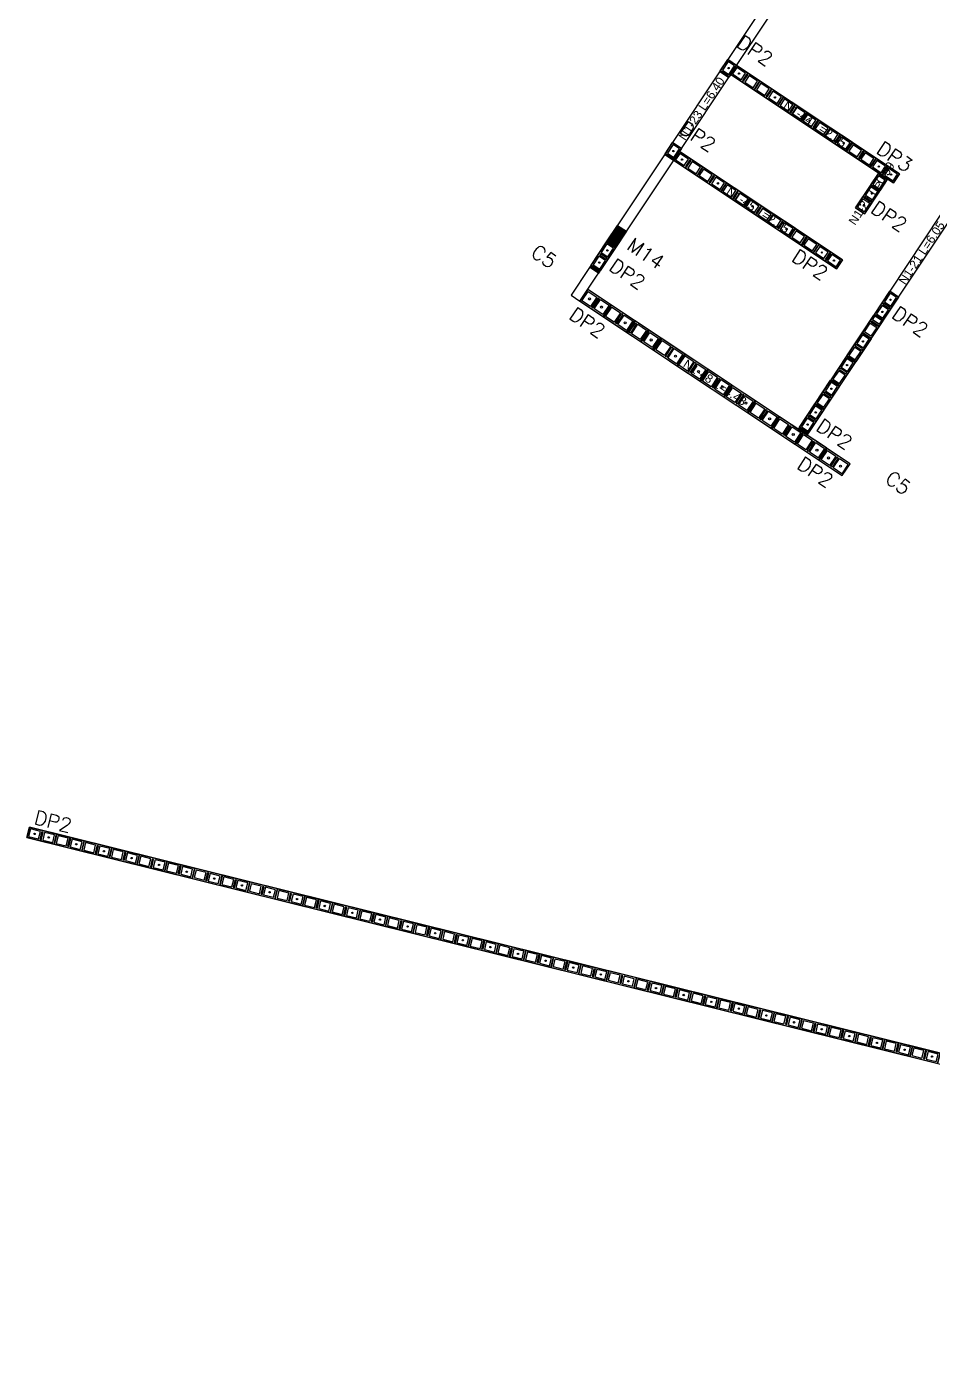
# Model space of a CAD drawing. Header units: metres. Extents: x -32.8 to 14.7, y -22.2 to 10.8.
# Drawn here: x -32.76 to -20.03, y -21.08 to -2.22 of the extents above; entities that cross this region are included whole.
import ezdxf
from ezdxf.enums import TextEntityAlignment as Align
from ezdxf.xclip import XClip

# ---------------------------------------------------------------- set-up
doc = ezdxf.new("R2010")
doc.units = ezdxf.units.M
doc.header["$XCLIPFRAME"] = 2
for name, color, linetype in [('block0.14', 1, 'Continuous'), ('BLOKS 008', 8, 'Continuous'), ('CUANT-MUROS-TEXTO', 7, 'Continuous'), ('hatch', 8, 'Continuous'), ('MOCHETAS 004', 4, 'Continuous'), ('N1 Muro de 15cm', 1, 'Continuous'), ('N1 Muro de 15cm - Vano puerta', 2, 'Continuous'), ('N1 Muro de 20cm', 5, 'Continuous'), ('N1 Muro perimetral de 15cm', 1, 'Continuous'), ('S-hatch 002', 2, 'Continuous'), ('S-text 003', 3, 'Continuous'), ('TEX5', 4, 'Continuous')]:
    doc.layers.add(name, color=color, linetype=linetype)
doc.styles.add('ROMANS', font='romans')
doc.styles.get("Standard").update_dxf_attribs({"font": 'arial.ttf'})

# ---------------------------------------------------------------- blocks, each defined once
blk = doc.blocks.new('*U20')
for points in [[(-0.075, 0.4), (0.075, 0.4), (0.075, 0.01), (-0.075, 0.01)], [(0.055, 0.38), (-0.055, 0.38), (-0.055, 0.235), (0.055, 0.235)], [(0.055, 0.215), (-0.055, 0.215), (-0.055, 0.195), (0.055, 0.195)], [(0.055, 0.175), (-0.055, 0.175), (-0.055, 0.03), (0.055, 0.03)]]:
    blk.add_lwpolyline(points, close=True)
at = {"color": 251}
blk.add_lwpolyline([(-0.075, 0), (0.075, 0)], dxfattribs=at)
at = {"color": 3}
for centre in [(0, 0.307), (0, 0.102)]:
    blk.add_circle(centre, 0.00953, dxfattribs=at)
blk = doc.blocks.new('*U21')
for points in [[(-0.075, 0.4), (0.075, 0.4), (0.075, 0.01), (-0.075, 0.01)], [(0.055, 0.38), (-0.055, 0.38), (-0.055, 0.235), (0.055, 0.235)], [(0.055, 0.215), (-0.055, 0.215), (-0.055, 0.195), (0.055, 0.195)], [(0.055, 0.175), (-0.055, 0.175), (-0.055, 0.03), (0.055, 0.03)]]:
    blk.add_lwpolyline(points, close=True)
at = {"color": 251}
blk.add_lwpolyline([(-0.075, 0), (0.075, 0)], dxfattribs=at)
at = {"color": 3}
blk.add_circle((0, 0.102), 0.00953, dxfattribs=at)
blk = doc.blocks.new('*U214')
for points in [[(-0.075, 0.4), (0.075, 0.4), (0.075, 0.01), (-0.075, 0.01)], [(0.055, 0.38), (-0.055, 0.38), (-0.055, 0.235), (0.055, 0.235)], [(0.055, 0.215), (-0.055, 0.215), (-0.055, 0.195), (0.055, 0.195)], [(0.055, 0.175), (-0.055, 0.175), (-0.055, 0.03), (0.055, 0.03)]]:
    blk.add_lwpolyline(points, close=True)
at = {"color": 251}
blk.add_lwpolyline([(-0.075, 0), (0.075, 0)], dxfattribs=at)
at = {"color": 3}
blk.add_circle((0, 0.102), 0.00953, dxfattribs=at)
blk = doc.blocks.new('*U23')
for points in [[(-0.075, 0.4), (0.075, 0.4), (0.075, 0.01), (-0.075, 0.01)], [(0.055, 0.38), (-0.055, 0.38), (-0.055, 0.235), (0.055, 0.235)], [(0.055, 0.215), (-0.055, 0.215), (-0.055, 0.195), (0.055, 0.195)], [(0.055, 0.175), (-0.055, 0.175), (-0.055, 0.03), (0.055, 0.03)]]:
    blk.add_lwpolyline(points, close=True)
at = {"color": 251}
blk.add_lwpolyline([(-0.075, 0), (0.075, 0)], dxfattribs=at)
at = {"color": 3}
blk.add_circle((0, 0.102), 0.00953, dxfattribs=at)
blk = doc.blocks.new('*U215')
for points in [[(-0.075, 0.4), (0.075, 0.4), (0.075, 0.01), (-0.075, 0.01)], [(0.055, 0.38), (-0.055, 0.38), (-0.055, 0.235), (0.055, 0.235)], [(0.055, 0.215), (-0.055, 0.215), (-0.055, 0.195), (0.055, 0.195)], [(0.055, 0.175), (-0.055, 0.175), (-0.055, 0.03), (0.055, 0.03)]]:
    blk.add_lwpolyline(points, close=True)
at = {"color": 251}
blk.add_lwpolyline([(-0.075, 0), (0.075, 0)], dxfattribs=at)
at = {"color": 3}
blk.add_circle((0, 0.102), 0.00953, dxfattribs=at)
blk = doc.blocks.new('*U216')
for points in [[(-0.075, 0.4), (0.075, 0.4), (0.075, 0.01), (-0.075, 0.01)], [(0.055, 0.38), (-0.055, 0.38), (-0.055, 0.235), (0.055, 0.235)], [(0.055, 0.215), (-0.055, 0.215), (-0.055, 0.195), (0.055, 0.195)], [(0.055, 0.175), (-0.055, 0.175), (-0.055, 0.03), (0.055, 0.03)]]:
    blk.add_lwpolyline(points, close=True)
at = {"color": 251}
blk.add_lwpolyline([(-0.075, 0), (0.075, 0)], dxfattribs=at)
at = {"color": 3}
blk.add_circle((0, 0.102), 0.00953, dxfattribs=at)
blk = doc.blocks.new('*U217')
for points in [[(-0.075, 0.4), (0.075, 0.4), (0.075, 0.01), (-0.075, 0.01)], [(0.055, 0.38), (-0.055, 0.38), (-0.055, 0.235), (0.055, 0.235)], [(0.055, 0.215), (-0.055, 0.215), (-0.055, 0.195), (0.055, 0.195)], [(0.055, 0.175), (-0.055, 0.175), (-0.055, 0.03), (0.055, 0.03)]]:
    blk.add_lwpolyline(points, close=True)
at = {"color": 251}
blk.add_lwpolyline([(-0.075, 0), (0.075, 0)], dxfattribs=at)
at = {"color": 3}
blk.add_circle((0, 0.102), 0.00953, dxfattribs=at)
blk = doc.blocks.new('*U218')
for points in [[(-0.075, 0.4), (0.075, 0.4), (0.075, 0.01), (-0.075, 0.01)], [(0.055, 0.38), (-0.055, 0.38), (-0.055, 0.235), (0.055, 0.235)], [(0.055, 0.215), (-0.055, 0.215), (-0.055, 0.195), (0.055, 0.195)], [(0.055, 0.175), (-0.055, 0.175), (-0.055, 0.03), (0.055, 0.03)]]:
    blk.add_lwpolyline(points, close=True)
at = {"color": 251}
blk.add_lwpolyline([(-0.075, 0), (0.075, 0)], dxfattribs=at)
at = {"color": 3}
blk.add_circle((0, 0.102), 0.00953, dxfattribs=at)
blk = doc.blocks.new('*U219')
for points in [[(-0.075, 0.4), (0.075, 0.4), (0.075, 0.01), (-0.075, 0.01)], [(0.055, 0.38), (-0.055, 0.38), (-0.055, 0.235), (0.055, 0.235)], [(0.055, 0.215), (-0.055, 0.215), (-0.055, 0.195), (0.055, 0.195)], [(0.055, 0.175), (-0.055, 0.175), (-0.055, 0.03), (0.055, 0.03)]]:
    blk.add_lwpolyline(points, close=True)
at = {"color": 251}
blk.add_lwpolyline([(-0.075, 0), (0.075, 0)], dxfattribs=at)
at = {"color": 3}
blk.add_circle((0, 0.102), 0.00953, dxfattribs=at)
blk = doc.blocks.new('*U220')
for points in [[(-0.075, 0.4), (0.075, 0.4), (0.075, 0.01), (-0.075, 0.01)], [(0.055, 0.38), (-0.055, 0.38), (-0.055, 0.235), (0.055, 0.235)], [(0.055, 0.215), (-0.055, 0.215), (-0.055, 0.195), (0.055, 0.195)], [(0.055, 0.175), (-0.055, 0.175), (-0.055, 0.03), (0.055, 0.03)]]:
    blk.add_lwpolyline(points, close=True)
at = {"color": 251}
blk.add_lwpolyline([(-0.075, 0), (0.075, 0)], dxfattribs=at)
at = {"color": 3}
blk.add_circle((0, 0.102), 0.00953, dxfattribs=at)
blk = doc.blocks.new('*U221')
for points in [[(-0.075, 0.4), (0.075, 0.4), (0.075, 0.01), (-0.075, 0.01)], [(0.055, 0.38), (-0.055, 0.38), (-0.055, 0.235), (0.055, 0.235)], [(0.055, 0.215), (-0.055, 0.215), (-0.055, 0.195), (0.055, 0.195)], [(0.055, 0.175), (-0.055, 0.175), (-0.055, 0.03), (0.055, 0.03)]]:
    blk.add_lwpolyline(points, close=True)
at = {"color": 251}
blk.add_lwpolyline([(-0.075, 0), (0.075, 0)], dxfattribs=at)
at = {"color": 3}
blk.add_circle((0, 0.102), 0.00953, dxfattribs=at)
blk = doc.blocks.new('*U222')
for points in [[(-0.075, 0.4), (0.075, 0.4), (0.075, 0.01), (-0.075, 0.01)], [(0.055, 0.38), (-0.055, 0.38), (-0.055, 0.235), (0.055, 0.235)], [(0.055, 0.215), (-0.055, 0.215), (-0.055, 0.195), (0.055, 0.195)], [(0.055, 0.175), (-0.055, 0.175), (-0.055, 0.03), (0.055, 0.03)]]:
    blk.add_lwpolyline(points, close=True)
at = {"color": 251}
blk.add_lwpolyline([(-0.075, 0), (0.075, 0)], dxfattribs=at)
at = {"color": 3}
blk.add_circle((0, 0.102), 0.00953, dxfattribs=at)
blk = doc.blocks.new('*U223')
for points in [[(-0.075, 0.4), (0.075, 0.4), (0.075, 0.01), (-0.075, 0.01)], [(0.055, 0.38), (-0.055, 0.38), (-0.055, 0.235), (0.055, 0.235)], [(0.055, 0.215), (-0.055, 0.215), (-0.055, 0.195), (0.055, 0.195)], [(0.055, 0.175), (-0.055, 0.175), (-0.055, 0.03), (0.055, 0.03)]]:
    blk.add_lwpolyline(points, close=True)
at = {"color": 251}
blk.add_lwpolyline([(-0.075, 0), (0.075, 0)], dxfattribs=at)
at = {"color": 3}
blk.add_circle((0, 0.102), 0.00953, dxfattribs=at)
blk = doc.blocks.new('*U224')
for points in [[(-0.075, 0.4), (0.075, 0.4), (0.075, 0.01), (-0.075, 0.01)], [(0.055, 0.38), (-0.055, 0.38), (-0.055, 0.235), (0.055, 0.235)], [(0.055, 0.215), (-0.055, 0.215), (-0.055, 0.195), (0.055, 0.195)], [(0.055, 0.175), (-0.055, 0.175), (-0.055, 0.03), (0.055, 0.03)]]:
    blk.add_lwpolyline(points, close=True)
at = {"color": 251}
blk.add_lwpolyline([(-0.075, 0), (0.075, 0)], dxfattribs=at)
at = {"color": 3}
blk.add_circle((0, 0.102), 0.00953, dxfattribs=at)
blk = doc.blocks.new('*U225')
for points in [[(-0.075, 0.4), (0.075, 0.4), (0.075, 0.01), (-0.075, 0.01)], [(0.055, 0.38), (-0.055, 0.38), (-0.055, 0.235), (0.055, 0.235)], [(0.055, 0.215), (-0.055, 0.215), (-0.055, 0.195), (0.055, 0.195)], [(0.055, 0.175), (-0.055, 0.175), (-0.055, 0.03), (0.055, 0.03)]]:
    blk.add_lwpolyline(points, close=True)
at = {"color": 251}
blk.add_lwpolyline([(-0.075, 0), (0.075, 0)], dxfattribs=at)
at = {"color": 3}
blk.add_circle((0, 0.102), 0.00953, dxfattribs=at)
blk = doc.blocks.new('*U226')
for points in [[(-0.075, 0.4), (0.075, 0.4), (0.075, 0.01), (-0.075, 0.01)], [(0.055, 0.38), (-0.055, 0.38), (-0.055, 0.235), (0.055, 0.235)], [(0.055, 0.215), (-0.055, 0.215), (-0.055, 0.195), (0.055, 0.195)], [(0.055, 0.175), (-0.055, 0.175), (-0.055, 0.03), (0.055, 0.03)]]:
    blk.add_lwpolyline(points, close=True)
at = {"color": 251}
blk.add_lwpolyline([(-0.075, 0), (0.075, 0)], dxfattribs=at)
at = {"color": 3}
blk.add_circle((0, 0.102), 0.00953, dxfattribs=at)
blk = doc.blocks.new('*U227')
for points in [[(-0.075, 0.4), (0.075, 0.4), (0.075, 0.01), (-0.075, 0.01)], [(0.055, 0.38), (-0.055, 0.38), (-0.055, 0.235), (0.055, 0.235)], [(0.055, 0.215), (-0.055, 0.215), (-0.055, 0.195), (0.055, 0.195)], [(0.055, 0.175), (-0.055, 0.175), (-0.055, 0.03), (0.055, 0.03)]]:
    blk.add_lwpolyline(points, close=True)
at = {"color": 251}
blk.add_lwpolyline([(-0.075, 0), (0.075, 0)], dxfattribs=at)
at = {"color": 3}
blk.add_circle((0, 0.102), 0.00953, dxfattribs=at)
blk = doc.blocks.new('*U228')
for points in [[(-0.075, 0.4), (0.075, 0.4), (0.075, 0.01), (-0.075, 0.01)], [(0.055, 0.38), (-0.055, 0.38), (-0.055, 0.235), (0.055, 0.235)], [(0.055, 0.215), (-0.055, 0.215), (-0.055, 0.195), (0.055, 0.195)], [(0.055, 0.175), (-0.055, 0.175), (-0.055, 0.03), (0.055, 0.03)]]:
    blk.add_lwpolyline(points, close=True)
at = {"color": 251}
blk.add_lwpolyline([(-0.075, 0), (0.075, 0)], dxfattribs=at)
at = {"color": 3}
blk.add_circle((0, 0.102), 0.00953, dxfattribs=at)
blk = doc.blocks.new('*U229')
for points in [[(-0.075, 0.4), (0.075, 0.4), (0.075, 0.01), (-0.075, 0.01)], [(0.055, 0.38), (-0.055, 0.38), (-0.055, 0.235), (0.055, 0.235)], [(0.055, 0.215), (-0.055, 0.215), (-0.055, 0.195), (0.055, 0.195)], [(0.055, 0.175), (-0.055, 0.175), (-0.055, 0.03), (0.055, 0.03)]]:
    blk.add_lwpolyline(points, close=True)
at = {"color": 251}
blk.add_lwpolyline([(-0.075, 0), (0.075, 0)], dxfattribs=at)
at = {"color": 3}
blk.add_circle((0, 0.102), 0.00953, dxfattribs=at)
blk = doc.blocks.new('*U230')
for points in [[(-0.075, 0.4), (0.075, 0.4), (0.075, 0.01), (-0.075, 0.01)], [(0.055, 0.38), (-0.055, 0.38), (-0.055, 0.235), (0.055, 0.235)], [(0.055, 0.215), (-0.055, 0.215), (-0.055, 0.195), (0.055, 0.195)], [(0.055, 0.175), (-0.055, 0.175), (-0.055, 0.03), (0.055, 0.03)]]:
    blk.add_lwpolyline(points, close=True)
at = {"color": 251}
blk.add_lwpolyline([(-0.075, 0), (0.075, 0)], dxfattribs=at)
at = {"color": 3}
blk.add_circle((0, 0.102), 0.00953, dxfattribs=at)
blk = doc.blocks.new('*U231')
for points in [[(-0.075, 0.4), (0.075, 0.4), (0.075, 0.01), (-0.075, 0.01)], [(0.055, 0.38), (-0.055, 0.38), (-0.055, 0.235), (0.055, 0.235)], [(0.055, 0.215), (-0.055, 0.215), (-0.055, 0.195), (0.055, 0.195)], [(0.055, 0.175), (-0.055, 0.175), (-0.055, 0.03), (0.055, 0.03)]]:
    blk.add_lwpolyline(points, close=True)
at = {"color": 251}
blk.add_lwpolyline([(-0.075, 0), (0.075, 0)], dxfattribs=at)
at = {"color": 3}
blk.add_circle((0, 0.102), 0.00953, dxfattribs=at)
blk = doc.blocks.new('*U232')
for points in [[(-0.075, 0.4), (0.075, 0.4), (0.075, 0.01), (-0.075, 0.01)], [(0.055, 0.38), (-0.055, 0.38), (-0.055, 0.235), (0.055, 0.235)], [(0.055, 0.215), (-0.055, 0.215), (-0.055, 0.195), (0.055, 0.195)], [(0.055, 0.175), (-0.055, 0.175), (-0.055, 0.03), (0.055, 0.03)]]:
    blk.add_lwpolyline(points, close=True)
at = {"color": 251}
blk.add_lwpolyline([(-0.075, 0), (0.075, 0)], dxfattribs=at)
at = {"color": 3}
blk.add_circle((0, 0.102), 0.00953, dxfattribs=at)
blk = doc.blocks.new('*U233')
for points in [[(-0.075, 0.4), (0.075, 0.4), (0.075, 0.01), (-0.075, 0.01)], [(0.055, 0.38), (-0.055, 0.38), (-0.055, 0.235), (0.055, 0.235)], [(0.055, 0.215), (-0.055, 0.215), (-0.055, 0.195), (0.055, 0.195)], [(0.055, 0.175), (-0.055, 0.175), (-0.055, 0.03), (0.055, 0.03)]]:
    blk.add_lwpolyline(points, close=True)
at = {"color": 251}
blk.add_lwpolyline([(-0.075, 0), (0.075, 0)], dxfattribs=at)
at = {"color": 3}
blk.add_circle((0, 0.102), 0.00953, dxfattribs=at)
blk = doc.blocks.new('*U234')
for points in [[(-0.075, 0.4), (0.075, 0.4), (0.075, 0.01), (-0.075, 0.01)], [(0.055, 0.38), (-0.055, 0.38), (-0.055, 0.235), (0.055, 0.235)], [(0.055, 0.215), (-0.055, 0.215), (-0.055, 0.195), (0.055, 0.195)], [(0.055, 0.175), (-0.055, 0.175), (-0.055, 0.03), (0.055, 0.03)]]:
    blk.add_lwpolyline(points, close=True)
at = {"color": 251}
blk.add_lwpolyline([(-0.075, 0), (0.075, 0)], dxfattribs=at)
at = {"color": 3}
blk.add_circle((0, 0.102), 0.00953, dxfattribs=at)
blk = doc.blocks.new('*U28')
at = {"color": 251}
blk.add_lwpolyline([(135.551, -9.528), (135.751, -9.528)], dxfattribs=at)
for points in [[(135.551, -9.928), (135.751, -9.928), (135.751, -9.538), (135.551, -9.538)], [(135.731, -9.703), (135.571, -9.703), (135.571, -9.558), (135.731, -9.558)], [(135.731, -9.743), (135.571, -9.743), (135.571, -9.723), (135.731, -9.723)], [(135.731, -9.908), (135.571, -9.908), (135.571, -9.763), (135.731, -9.763)]]:
    blk.add_lwpolyline(points, close=True)
at = {"color": 3}
for centre in [(135.651, -9.63), (135.651, -9.835)]:
    blk.add_circle(centre, 0.0144, dxfattribs=at)
blk = doc.blocks.new('*U29')
at = {"color": 251}
blk.add_lwpolyline([(135.551, -9.528), (135.751, -9.528)], dxfattribs=at)
for points in [[(135.551, -9.928), (135.751, -9.928), (135.751, -9.538), (135.551, -9.538)], [(135.731, -9.703), (135.571, -9.703), (135.571, -9.558), (135.731, -9.558)], [(135.731, -9.743), (135.571, -9.743), (135.571, -9.723), (135.731, -9.723)], [(135.731, -9.908), (135.571, -9.908), (135.571, -9.763), (135.731, -9.763)]]:
    blk.add_lwpolyline(points, close=True)
at = {"color": 3}
for centre in [(135.651, -9.63), (135.651, -9.835)]:
    blk.add_circle(centre, 0.0144, dxfattribs=at)
blk = doc.blocks.new('*U30')
at = {"color": 251}
blk.add_lwpolyline([(135.551, -9.528), (135.751, -9.528)], dxfattribs=at)
for points in [[(135.551, -9.928), (135.751, -9.928), (135.751, -9.538), (135.551, -9.538)], [(135.731, -9.703), (135.571, -9.703), (135.571, -9.558), (135.731, -9.558)], [(135.731, -9.743), (135.571, -9.743), (135.571, -9.723), (135.731, -9.723)], [(135.731, -9.908), (135.571, -9.908), (135.571, -9.763), (135.731, -9.763)]]:
    blk.add_lwpolyline(points, close=True)
blk = doc.blocks.new('*U31')
at = {"color": 251}
blk.add_lwpolyline([(135.551, -9.528), (135.751, -9.528)], dxfattribs=at)
for points in [[(135.551, -9.928), (135.751, -9.928), (135.751, -9.538), (135.551, -9.538)], [(135.731, -9.703), (135.571, -9.703), (135.571, -9.558), (135.731, -9.558)], [(135.731, -9.743), (135.571, -9.743), (135.571, -9.723), (135.731, -9.723)], [(135.731, -9.908), (135.571, -9.908), (135.571, -9.763), (135.731, -9.763)]]:
    blk.add_lwpolyline(points, close=True)
at = {"color": 3}
blk.add_circle((135.651, -9.63), 0.0144, dxfattribs=at)
blk = doc.blocks.new('*U32')
blk.add_line((135.751, -9.733), (135.551, -9.733))
at = {"color": 251}
blk.add_lwpolyline([(135.551, -9.528), (135.751, -9.528)], dxfattribs=at)
for points in [[(135.751, -9.733), (135.751, -9.538), (135.551, -9.538), (135.551, -9.733)], [(135.571, -9.733), (135.571, -9.723), (135.731, -9.723), (135.731, -9.733)]]:
    blk.add_lwpolyline(points)
blk.add_lwpolyline([(135.731, -9.703), (135.571, -9.703), (135.571, -9.558), (135.731, -9.558)], close=True)
at = {"color": 3}
blk.add_circle((135.651, -9.63), 0.0144, dxfattribs=at)
blk = doc.blocks.new('*U33')
at = {"color": 251}
blk.add_lwpolyline([(135.551, -9.528), (135.751, -9.528)], dxfattribs=at)
for points in [[(135.551, -9.928), (135.751, -9.928), (135.751, -9.538), (135.551, -9.538)], [(135.731, -9.703), (135.571, -9.703), (135.571, -9.558), (135.731, -9.558)], [(135.731, -9.743), (135.571, -9.743), (135.571, -9.723), (135.731, -9.723)], [(135.731, -9.908), (135.571, -9.908), (135.571, -9.763), (135.731, -9.763)]]:
    blk.add_lwpolyline(points, close=True)
at = {"color": 3}
blk.add_circle((135.651, -9.63), 0.0144, dxfattribs=at)
blk = doc.blocks.new('*U34')
at = {"color": 251}
blk.add_lwpolyline([(135.551, -9.528), (135.751, -9.528)], dxfattribs=at)
for points in [[(135.551, -9.928), (135.751, -9.928), (135.751, -9.538), (135.551, -9.538)], [(135.731, -9.703), (135.571, -9.703), (135.571, -9.558), (135.731, -9.558)], [(135.731, -9.743), (135.571, -9.743), (135.571, -9.723), (135.731, -9.723)], [(135.731, -9.908), (135.571, -9.908), (135.571, -9.763), (135.731, -9.763)]]:
    blk.add_lwpolyline(points, close=True)
at = {"color": 3}
blk.add_circle((135.651, -9.63), 0.0144, dxfattribs=at)
blk = doc.blocks.new('*U35')
at = {"color": 251}
blk.add_lwpolyline([(135.551, -9.528), (135.751, -9.528)], dxfattribs=at)
for points in [[(135.551, -9.928), (135.751, -9.928), (135.751, -9.538), (135.551, -9.538)], [(135.731, -9.703), (135.571, -9.703), (135.571, -9.558), (135.731, -9.558)], [(135.731, -9.743), (135.571, -9.743), (135.571, -9.723), (135.731, -9.723)], [(135.731, -9.908), (135.571, -9.908), (135.571, -9.763), (135.731, -9.763)]]:
    blk.add_lwpolyline(points, close=True)
at = {"color": 3}
blk.add_circle((135.651, -9.63), 0.0144, dxfattribs=at)
blk = doc.blocks.new('*U36')
at = {"color": 251}
blk.add_lwpolyline([(135.551, -9.528), (135.751, -9.528)], dxfattribs=at)
for points in [[(135.551, -9.928), (135.751, -9.928), (135.751, -9.538), (135.551, -9.538)], [(135.731, -9.703), (135.571, -9.703), (135.571, -9.558), (135.731, -9.558)], [(135.731, -9.743), (135.571, -9.743), (135.571, -9.723), (135.731, -9.723)], [(135.731, -9.908), (135.571, -9.908), (135.571, -9.763), (135.731, -9.763)]]:
    blk.add_lwpolyline(points, close=True)
at = {"color": 3}
blk.add_circle((135.651, -9.63), 0.0144, dxfattribs=at)
blk = doc.blocks.new('*U37')
at = {"color": 251}
blk.add_lwpolyline([(135.551, -9.528), (135.751, -9.528)], dxfattribs=at)
for points in [[(135.551, -9.928), (135.751, -9.928), (135.751, -9.538), (135.551, -9.538)], [(135.731, -9.703), (135.571, -9.703), (135.571, -9.558), (135.731, -9.558)], [(135.731, -9.743), (135.571, -9.743), (135.571, -9.723), (135.731, -9.723)], [(135.731, -9.908), (135.571, -9.908), (135.571, -9.763), (135.731, -9.763)]]:
    blk.add_lwpolyline(points, close=True)
at = {"color": 3}
blk.add_circle((135.651, -9.63), 0.0144, dxfattribs=at)
blk = doc.blocks.new('*U38')
at = {"color": 251}
blk.add_lwpolyline([(135.551, -9.528), (135.751, -9.528)], dxfattribs=at)
for points in [[(135.551, -9.928), (135.751, -9.928), (135.751, -9.538), (135.551, -9.538)], [(135.731, -9.703), (135.571, -9.703), (135.571, -9.558), (135.731, -9.558)], [(135.731, -9.743), (135.571, -9.743), (135.571, -9.723), (135.731, -9.723)], [(135.731, -9.908), (135.571, -9.908), (135.571, -9.763), (135.731, -9.763)]]:
    blk.add_lwpolyline(points, close=True)
at = {"color": 3}
blk.add_circle((135.651, -9.63), 0.0144, dxfattribs=at)
blk = doc.blocks.new('*U39')
at = {"color": 251}
blk.add_lwpolyline([(135.551, -9.528), (135.751, -9.528)], dxfattribs=at)
for points in [[(135.551, -9.928), (135.751, -9.928), (135.751, -9.538), (135.551, -9.538)], [(135.731, -9.703), (135.571, -9.703), (135.571, -9.558), (135.731, -9.558)], [(135.731, -9.743), (135.571, -9.743), (135.571, -9.723), (135.731, -9.723)], [(135.731, -9.908), (135.571, -9.908), (135.571, -9.763), (135.731, -9.763)]]:
    blk.add_lwpolyline(points, close=True)
at = {"color": 3}
blk.add_circle((135.651, -9.63), 0.0144, dxfattribs=at)
blk = doc.blocks.new('*U63')
for points in [[(-0.075, 0.4), (0.075, 0.4), (0.075, 0.21), (-0.075, 0.21)], [(0.055, 0.38), (-0.055, 0.38), (-0.055, 0.235), (0.055, 0.235)]]:
    blk.add_lwpolyline(points, close=True)
at = {"color": 251}
blk.add_lwpolyline([(-0.075, 0.2), (0.075, 0.2)], dxfattribs=at)
blk.add_lwpolyline([(0.055, 0.21), (0.055, 0.215), (-0.055, 0.215), (-0.055, 0.21)])
at = {"color": 3}
blk.add_circle((0, 0.307), 0.00953, dxfattribs=at)
blk = doc.blocks.new('*U61')
for points in [[(-0.075, 0.4), (0.075, 0.4), (0.075, 0.01), (-0.075, 0.01)], [(0.055, 0.38), (-0.055, 0.38), (-0.055, 0.235), (0.055, 0.235)], [(0.055, 0.215), (-0.055, 0.215), (-0.055, 0.195), (0.055, 0.195)], [(0.055, 0.175), (-0.055, 0.175), (-0.055, 0.03), (0.055, 0.03)]]:
    blk.add_lwpolyline(points, close=True)
at = {"color": 251}
blk.add_lwpolyline([(-0.075, 0), (0.075, 0)], dxfattribs=at)
at = {"color": 3}
for centre in [(0, 0.307), (0, 0.102)]:
    blk.add_circle(centre, 0.00953, dxfattribs=at)
blk = doc.blocks.new('*U403')
for points in [[(-0.075, 0.4), (0.075, 0.4), (0.075, 0.01), (-0.075, 0.01)], [(0.055, 0.38), (-0.055, 0.38), (-0.055, 0.235), (0.055, 0.235)], [(0.055, 0.215), (-0.055, 0.215), (-0.055, 0.195), (0.055, 0.195)], [(0.055, 0.175), (-0.055, 0.175), (-0.055, 0.03), (0.055, 0.03)]]:
    blk.add_lwpolyline(points, close=True)
at = {"color": 251}
blk.add_lwpolyline([(-0.075, 0), (0.075, 0)], dxfattribs=at)
at = {"color": 3}
blk.add_circle((0, 0.307), 0.00953, dxfattribs=at)
blk = doc.blocks.new('*U406')
for points in [[(-0.075, 0.4), (0.075, 0.4), (0.075, 0.01), (-0.075, 0.01)], [(0.055, 0.38), (-0.055, 0.38), (-0.055, 0.235), (0.055, 0.235)], [(0.055, 0.215), (-0.055, 0.215), (-0.055, 0.195), (0.055, 0.195)], [(0.055, 0.175), (-0.055, 0.175), (-0.055, 0.03), (0.055, 0.03)]]:
    blk.add_lwpolyline(points, close=True)
at = {"color": 3}
blk.add_circle((0, 0.307), 0.00953, dxfattribs=at)
blk = doc.blocks.new('*U64')
for points in [[(-0.075, 0.4), (0.075, 0.4), (0.075, 0.01), (-0.075, 0.01)], [(0.055, 0.38), (-0.055, 0.38), (-0.055, 0.235), (0.055, 0.235)], [(0.055, 0.215), (-0.055, 0.215), (-0.055, 0.195), (0.055, 0.195)], [(0.055, 0.175), (-0.055, 0.175), (-0.055, 0.03), (0.055, 0.03)]]:
    blk.add_lwpolyline(points, close=True)
at = {"color": 251}
blk.add_lwpolyline([(-0.075, 0), (0.075, 0)], dxfattribs=at)
at = {"color": 3}
blk.add_circle((0, 0.102), 0.00953, dxfattribs=at)
blk = doc.blocks.new('*U404')
for points in [[(-0.075, 0.4), (0.075, 0.4), (0.075, 0.01), (-0.075, 0.01)], [(0.055, 0.38), (-0.055, 0.38), (-0.055, 0.235), (0.055, 0.235)], [(0.055, 0.38), (-0.055, 0.38), (-0.055, 0.235), (0.055, 0.235)], [(0.055, 0.215), (-0.055, 0.215), (-0.055, 0.195), (0.055, 0.195)], [(0.055, 0.175), (-0.055, 0.175), (-0.055, 0.03), (0.055, 0.03)]]:
    blk.add_lwpolyline(points, close=True)
blk.add_lwpolyline([(0.055, 0.21), (0.055, 0.215), (-0.055, 0.215), (-0.055, 0.21)])
at = {"color": 251}
blk.add_lwpolyline([(-0.075, 0), (0.075, 0)], dxfattribs=at)
blk = doc.blocks.new('*U405')
for points in [[(-0.075, 0.4), (0.075, 0.4), (0.075, 0.01), (-0.075, 0.01)], [(0.055, 0.38), (-0.055, 0.38), (-0.055, 0.235), (0.055, 0.235)], [(0.055, 0.215), (-0.055, 0.215), (-0.055, 0.195), (0.055, 0.195)], [(0.055, 0.175), (-0.055, 0.175), (-0.055, 0.03), (0.055, 0.03)]]:
    blk.add_lwpolyline(points, close=True)
at = {"color": 251}
blk.add_lwpolyline([(-0.075, 0), (0.075, 0)], dxfattribs=at)
at = {"color": 3}
blk.add_circle((0, 0.307), 0.00953, dxfattribs=at)
blk = doc.blocks.new('*U407')
for points in [[(-0.075, 0.4), (0.075, 0.4), (0.075, 0.01), (-0.075, 0.01)], [(0.055, 0.38), (-0.055, 0.38), (-0.055, 0.235), (0.055, 0.235)], [(0.055, 0.38), (-0.055, 0.38), (-0.055, 0.235), (0.055, 0.235)], [(0.055, 0.215), (-0.055, 0.215), (-0.055, 0.195), (0.055, 0.195)], [(0.055, 0.175), (-0.055, 0.175), (-0.055, 0.03), (0.055, 0.03)]]:
    blk.add_lwpolyline(points, close=True)
blk.add_lwpolyline([(0.055, 0.21), (0.055, 0.215), (-0.055, 0.215), (-0.055, 0.21)])
at = {"color": 251}
blk.add_lwpolyline([(-0.075, 0), (0.075, 0)], dxfattribs=at)
blk = doc.blocks.new('*U65')
for points in [[(-0.075, 0.4), (0.075, 0.4), (0.075, 0.21), (-0.075, 0.21)], [(0.055, 0.38), (-0.055, 0.38), (-0.055, 0.235), (0.055, 0.235)]]:
    blk.add_lwpolyline(points, close=True)
at = {"color": 251}
blk.add_lwpolyline([(-0.075, 0.2), (0.075, 0.2)], dxfattribs=at)
blk.add_lwpolyline([(0.055, 0.21), (0.055, 0.215), (-0.055, 0.215), (-0.055, 0.21)])
at = {"color": 3}
blk.add_circle((0, 0.307), 0.00953, dxfattribs=at)
blk = doc.blocks.new('*U66')
for points in [[(-0.075, 0.4), (0.075, 0.4), (0.075, 0.01), (-0.075, 0.01)], [(0.055, 0.38), (-0.055, 0.38), (-0.055, 0.235), (0.055, 0.235)], [(0.055, 0.215), (-0.055, 0.215), (-0.055, 0.195), (0.055, 0.195)], [(0.055, 0.175), (-0.055, 0.175), (-0.055, 0.03), (0.055, 0.03)]]:
    blk.add_lwpolyline(points, close=True)
at = {"color": 251}
blk.add_lwpolyline([(-0.075, 0), (0.075, 0)], dxfattribs=at)
at = {"color": 3}
for centre in [(0, 0.307), (0, 0.102)]:
    blk.add_circle(centre, 0.00953, dxfattribs=at)
blk = doc.blocks.new('*U67')
for points in [[(-0.075, 0.4), (0.075, 0.4), (0.075, 0.01), (-0.075, 0.01)], [(0.055, 0.38), (-0.055, 0.38), (-0.055, 0.235), (0.055, 0.235)], [(0.055, 0.215), (-0.055, 0.215), (-0.055, 0.195), (0.055, 0.195)], [(0.055, 0.175), (-0.055, 0.175), (-0.055, 0.03), (0.055, 0.03)]]:
    blk.add_lwpolyline(points, close=True)
at = {"color": 251}
blk.add_lwpolyline([(-0.075, 0), (0.075, 0)], dxfattribs=at)
at = {"color": 3}
for centre in [(0, 0.307), (0, 0.102)]:
    blk.add_circle(centre, 0.00953, dxfattribs=at)
blk = doc.blocks.new('*U68')
for points in [[(-0.075, 0.4), (0.075, 0.4), (0.075, 0.01), (-0.075, 0.01)], [(0.055, 0.38), (-0.055, 0.38), (-0.055, 0.235), (0.055, 0.235)], [(0.055, 0.215), (-0.055, 0.215), (-0.055, 0.195), (0.055, 0.195)], [(0.055, 0.175), (-0.055, 0.175), (-0.055, 0.03), (0.055, 0.03)]]:
    blk.add_lwpolyline(points, close=True)
at = {"color": 251}
blk.add_lwpolyline([(-0.075, 0), (0.075, 0)], dxfattribs=at)
at = {"color": 3}
blk.add_circle((0, 0.307), 0.00953, dxfattribs=at)
blk = doc.blocks.new('*U69')
for points in [[(-0.075, 0.4), (0.075, 0.4), (0.075, 0.01), (-0.075, 0.01)], [(0.055, 0.38), (-0.055, 0.38), (-0.055, 0.235), (0.055, 0.235)], [(0.055, 0.215), (-0.055, 0.215), (-0.055, 0.195), (0.055, 0.195)], [(0.055, 0.175), (-0.055, 0.175), (-0.055, 0.03), (0.055, 0.03)]]:
    blk.add_lwpolyline(points, close=True)
at = {"color": 251}
blk.add_lwpolyline([(-0.075, 0), (0.075, 0)], dxfattribs=at)
at = {"color": 3}
for centre in [(0, 0.307), (0, 0.102)]:
    blk.add_circle(centre, 0.00953, dxfattribs=at)
blk = doc.blocks.new('*U70')
for points in [[(-0.075, 0.4), (0.075, 0.4), (0.075, 0.01), (-0.075, 0.01)], [(0.055, 0.38), (-0.055, 0.38), (-0.055, 0.235), (0.055, 0.235)], [(0.055, 0.215), (-0.055, 0.215), (-0.055, 0.195), (0.055, 0.195)], [(0.055, 0.175), (-0.055, 0.175), (-0.055, 0.03), (0.055, 0.03)]]:
    blk.add_lwpolyline(points, close=True)

msp = doc.modelspace()

# ---------------------------------------------------------------- hatches: boundary and pattern name
at = {"layer": 'hatch'}
h = msp.add_hatch(dxfattribs=at)
h.set_pattern_fill('HONEY', color=256, scale=0.0025, angle=250.3054)
h.set_pattern_definition([(250.3054407, (-2074.2100304, 4103.248245), (0.002459484684, -0.013526368819), [0.0079375, -0.015875]), (10.3054407, (-2074.2100304, 4103.248245), (0.010484436676, 0.008893160626), [0.0079375, -0.015875]), (310.3054407, (-2074.2100304, 4103.248245), (0.01294392136, -0.004633208193), [-0.015875, 0.0079375])])
h.paths.add_polyline_path([(-24.705, -5.656), (-24.83, -5.573), (-24.845, -5.595), (-24.72, -5.678)])
h = msp.add_hatch(dxfattribs=at)
h.set_pattern_fill('HONEY', color=256, scale=0.0025, angle=250.3054)
h.set_pattern_definition([(250.3054407, (-2071.2807095, 4100.970842), (0.002459484684, -0.013526368819), [0.0079375, -0.015875]), (10.3054407, (-2071.2807095, 4100.970842), (0.010484436676, 0.008893160626), [0.0079375, -0.015875]), (310.3054407, (-2071.2807095, 4100.970842), (0.01294392136, -0.004633208193), [-0.015875, 0.0079375])])
h.paths.add_polyline_path([(-21.776, -7.934), (-21.901, -7.851), (-21.915, -7.872), (-21.79, -7.955)])
at = {"layer": 'S-hatch 002'}
h = msp.add_hatch(dxfattribs=at)
h.set_pattern_fill('ANSI31', color=256, scale=0.005, angle=45)
h.paths.add_polyline_path([(-24.33, -5.091), (-24.484, -5.323), (-24.606, -5.242), (-24.595, -5.219), (-24.455, -5.008)])

# ---------------------------------------------------------------- linework, layer by layer
at = {"layer": 'hatch'}
for points in [[(-24.705, -5.656), (-24.83, -5.573), (-24.845, -5.595), (-24.72, -5.678)], [(-21.776, -7.934), (-21.901, -7.851), (-21.915, -7.872), (-21.79, -7.955)]]:
    msp.add_lwpolyline(points, close=True, dxfattribs=at)
at = {"layer": 'MOCHETAS 004'}
msp.add_lwpolyline([(-24.33, -5.091), (-24.484, -5.323), (-24.609, -5.24), (-24.455, -5.008), (-24.33, -5.091)], dxfattribs=at)
at = {"layer": 'N1 Muro de 15cm'}
for points in [[(-22.886, -2.919), (-22.781, -2.761), (-22.906, -2.678), (-23.011, -2.836)], [(-20.49, -4.283), (-22.781, -2.76), (-22.864, -2.885), (-20.573, -4.408)], [(-23.661, -4.085), (-23.556, -3.927), (-23.681, -3.844), (-23.786, -4.002)], [(-21.292, -5.491), (-23.583, -3.968), (-23.666, -4.093), (-21.375, -5.616)], [(-20.983, -4.844), (-20.657, -4.353), (-20.782, -4.27), (-21.108, -4.761)], [(-24.983, -6.073), (-24.484, -5.323), (-24.609, -5.24), (-25.107, -5.99)], [(-21.79, -7.956), (-20.502, -6.017), (-20.627, -5.934), (-21.915, -7.873)]]:
    msp.add_lwpolyline(points, close=True, dxfattribs=at)
at = {"layer": 'N1 Muro de 15cm - Vano puerta'}
for points in [[(-22.781, -2.761), (-21.938, -1.493), (-22.063, -1.41), (-22.906, -2.678)], [(-23.556, -3.927), (-22.886, -2.919), (-23.011, -2.836), (-23.681, -3.844)], [(-24.484, -5.323), (-23.661, -4.085), (-23.786, -4.002), (-24.609, -5.24)], [(-20.502, -6.017), (-19.782, -4.934), (-19.907, -4.851), (-20.627, -5.934)]]:
    msp.add_lwpolyline(points, close=True, dxfattribs=at)
at = {"layer": 'N1 Muro de 20cm'}
msp.add_lwpolyline([(-21.185, -8.358), (-24.872, -5.907), (-24.983, -6.073), (-21.296, -8.524)], close=True, dxfattribs=at)
at = {"layer": 'N1 Muro perimetral de 15cm'}
msp.add_lwpolyline([(-2.582, -20.938), (-32.726, -13.466), (-32.762, -13.612), (-2.618, -21.083)], close=True, dxfattribs=at)

# ---------------------------------------------------------------- block references
at = {"layer": 'block0.14'}
for name, p, rotation in [('*U29', (58.436, 101.482), 236.3860426400595), ('*U31', (58.769, 101.261), 236.3860426400595), ('*U32', (59.133, 101.019), 236.3860426400595), ('*U33', (59.474, 100.792), 236.3860426400595), ('*U34', (59.799, 100.576), 236.3860426400595), ('*U35', (60.132, 100.355), 236.3860426400595), ('*U36', (60.465, 100.133), 236.3860426400595), ('*U37', (60.799, 99.912), 236.3860426400595), ('*U38', (61.132, 99.69), 236.3860426400595), ('*U39', (61.465, 99.469), 236.3860426400595), ('*U28', (-104.604, -115.914), 56.38604264005954)]:
    msp.add_blockref(name, p, dxfattribs=dict(at, rotation=rotation))
ref = msp.add_blockref('*U30', (58.962, 101.132), dxfattribs=dict(at, rotation=236.3860426400594))
XClip(ref).set_block_clipping_path([(135.5512501654, -9.7595721711), (135.7512132548, -9.5275452363)])
at = {"layer": 'BLOKS 008'}
for name, p, rotation in [('*U63', (-23.064, -3.052), 326.3867880673934), ('*U403', (-22.49, -3.044), 56.38678812413799), ('*U64', (-22.156, -3.265), 56.38678812413799), ('*U404', (-21.823, -3.487), 56.38678812413799), ('*U405', (-21.499, -3.703), 56.38678812413799), ('*U63', (-23.839, -4.218), 326.3867880673934), ('*U407', (-21.198, -3.903), 236.3867881241379), ('*U403', (-23.292, -4.252), 56.38678812413799), ('*U61', (-20.865, -4.124), 236.3867881241379), ('*U64', (-22.958, -4.473), 56.38678812413799), ('*U65', (-20.608, -4.145), 146.386044884647), ('*U404', (-22.625, -4.695), 56.38678812413799), ('*U405', (-22.301, -4.911), 56.38678812413799), ('*U407', (-22, -5.111), 236.3867881241379), ('*U67', (-24.768, -5.615), 326.3849221226777), ('*U61', (-21.667, -5.332), 236.3867881241379), ('*U69', (-20.786, -6.308), 326.3849221226777), ('*U68', (-21.174, -6.893), 326.3849221226777), ('*U68', (-21.396, -7.226), 326.3849221226777), ('*U68', (-21.617, -7.559), 326.3849221226777), ('*U67', (-21.838, -7.892), 326.3849221226777), ('*U20', (-32.356, -13.635), 76.07958778116652), ('*U21', (-31.968, -13.731), 76.07958778116652), ('*U214', (-31.58, -13.828), 76.07958778116652), ('*U23', (-31.191, -13.924), 76.07958778116652), ('*U215', (-30.803, -14.02), 76.07958778116652), ('*U216', (-30.415, -14.116), 76.07958778116652), ('*U23', (-30.027, -14.213), 76.07958778116652), ('*U217', (-29.638, -14.309), 76.07958778116652), ('*U218', (-29.25, -14.405), 76.07958778116652), ('*U23', (-28.862, -14.501), 76.07958778116652), ('*U219', (-28.474, -14.598), 76.07958778116652), ('*U220', (-28.085, -14.694), 76.07958778116652), ('*U23', (-27.697, -14.79), 76.07958778116652), ('*U221', (-27.309, -14.886), 76.07958778116652), ('*U222', (-26.921, -14.982), 76.07958778116652), ('*U23', (-26.532, -15.079), 76.07958778116652), ('*U223', (-26.144, -15.175), 76.07958778116652), ('*U224', (-25.756, -15.271), 76.07958778116652), ('*U23', (-25.368, -15.367), 76.07958778116652), ('*U225', (-24.979, -15.464), 76.07958778116652), ('*U226', (-24.591, -15.56), 76.07958778116652), ('*U23', (-24.203, -15.656), 76.07958778116652), ('*U227', (-23.815, -15.752), 76.07958778116652), ('*U228', (-23.426, -15.849), 76.07958778116652), ('*U23', (-23.038, -15.945), 76.07958778116652), ('*U229', (-22.65, -16.041), 76.07958778116652), ('*U230', (-22.262, -16.137), 76.07958778116652), ('*U23', (-21.873, -16.233), 76.07958778116652), ('*U231', (-21.485, -16.33), 76.07958778116652), ('*U232', (-21.097, -16.426), 76.07958778116652), ('*U23', (-20.709, -16.522), 76.07958778116652), ('*U233', (-20.32, -16.618), 76.07958778116652), ('*U234', (-19.932, -16.715), 76.07958778116652)]:
    msp.add_blockref(name, p, dxfattribs=dict(at, rotation=rotation))
ref = msp.add_blockref('*U406', (-21.531, -3.681), dxfattribs=dict(at, rotation=236.386788124139))
XClip(ref).set_block_clipping_path([(-0.0751199648, 0.0391520888), (0.0749736566, 0.3995034581)])
ref = msp.add_blockref('*U66', (-20.824, -4.47), dxfattribs=dict(at, xscale=-1, rotation=146.386044884648))
XClip(ref).set_block_clipping_path([(-0.0749999999, 0.02), (0.0749999999, 0.4)])
ref = msp.add_blockref('*U406', (-22.333, -4.889), dxfattribs=dict(at, rotation=236.386788124139))
XClip(ref).set_block_clipping_path([(-0.0751199648, 0.0391520888), (0.0749736566, 0.3995034581)])
ref = msp.add_blockref('*U70', (-20.953, -6.56), dxfattribs=dict(at, xscale=-1, rotation=326.4245019265834))
XClip(ref).set_block_clipping_path([(-0.0748942188, 0), (0.0749999999, 0.3016611113)])

# ---------------------------------------------------------------- texts
at = {"layer": 'CUANT-MUROS-TEXTO'}
for s, rotation, p in [('N1-23 L=6.40', 56.3938, (-23.273, -3.366)), ('N1-44 L=2.75', -33.6179, (-21.677, -3.584)), ('N1-22 L=0.59', 56.3938, (-20.882, -4.557)), ('N1-45 L=2.75', -33.6179, (-22.479, -4.792)), ('N1-21 L=6.05', 56.3938, (-20.178, -5.394)), ('N1-48 L=4.43', -33.6179, (-23.084, -7.216))]:
    msp.add_text(s, height=0.12, rotation=rotation, dxfattribs=at).set_placement(p, align=Align.MIDDLE_CENTER)
at = {"layer": 'S-text 003', "style": 'ROMANS'}
for s, rotation, p in [('DP2', 325.8929, (-22.359, -2.782)), ('DP2', 325.8929, (-23.161, -3.99)), ('DP3', 325.8929, (-20.394, -4.274)), ('DP2', 325.8929, (-20.472, -5.112)), ('M14', 325.8929, (-23.887, -5.64)), ('DP2', 325.8929, (-21.585, -5.792)), ('DP2', 325.8929, (-24.153, -5.922)), ('DP2', 325.8929, (-24.716, -6.605)), ('DP2', 325.8929, (-20.176, -6.592)), ('DP2', 325.8929, (-21.241, -8.173)), ('DP2', 325.8929, (-21.51, -8.707)), ('DP2', 345.6918, (-32.16, -13.548))]:
    msp.add_text(s, height=0.2, rotation=rotation, dxfattribs=at).set_placement(p, align=Align.RIGHT)
at = {"layer": 'TEX5', "style": 'ROMANS'}
for rotation, p in [(325.5816, (-25.402, -5.627)), (323.5358, (-20.427, -8.812))]:
    msp.add_text('C5', height=0.2, rotation=rotation, dxfattribs=at).set_placement(p, align=Align.RIGHT)

doc.saveas('drawing.dxf')
